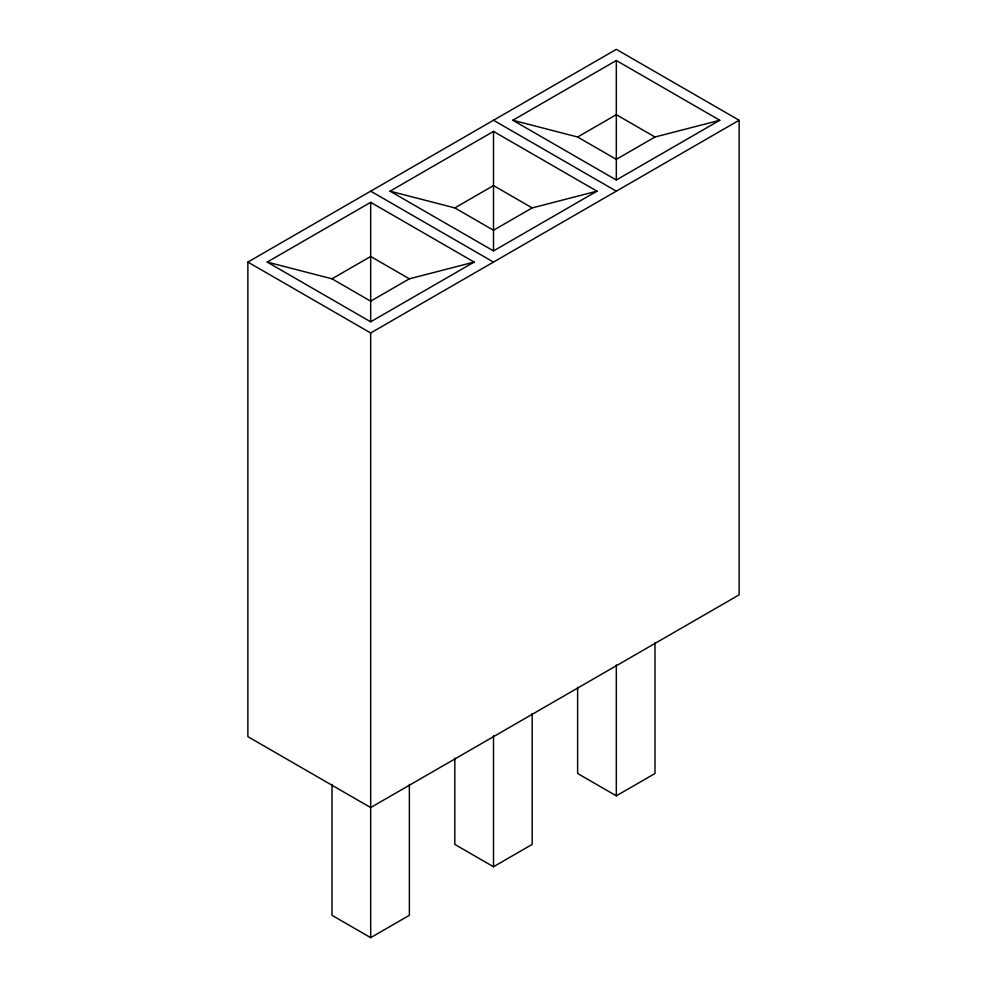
<?xml version="1.0" encoding="UTF-8"?>
<svg xmlns="http://www.w3.org/2000/svg" width="987" height="987" viewBox="0 0 987 987"><rect width="100%" height="100%" fill="white"/><g stroke="black" fill="none" stroke-linecap="round" stroke-linejoin="round"><path stroke-width="1.48" d="M247.873 262.073L616.32 49.35L739.127 120.254L739.127 594.84L370.68 807.563L247.873 736.647L247.873 262.073L370.68 332.977L739.127 120.254M267.206 262.073L370.68 202.335L474.155 262.073L370.68 321.811L267.206 262.073L332.002 278.815L370.68 301.158L409.371 278.815L474.155 262.073M390.025 191.17L493.5 131.419L596.975 191.17L493.5 250.908L390.025 191.17L454.822 207.912L493.5 230.242L532.178 207.912L596.975 191.17M512.845 120.254L616.32 60.515L719.794 120.254L616.32 179.992L512.845 120.254L577.629 137.008L616.32 159.339L654.998 137.008L719.794 120.254M332.002 278.815L370.68 256.484L409.371 278.815M454.822 207.912L493.5 185.581L532.178 207.912M577.629 137.008L616.32 114.677L654.998 137.008M332.002 784.394L332.002 915.319L370.68 937.65L409.371 915.319L409.371 784.394M454.822 758.152L454.822 844.416L493.5 866.746L532.178 844.416L532.178 713.49M577.629 687.248L577.629 773.5L616.32 795.83L654.998 773.5L654.998 642.586M493.5 120.254L616.32 191.17M370.68 191.17L493.5 262.073M616.32 60.515L616.32 179.992M616.32 664.917L616.32 795.83M493.5 131.419L493.5 250.908M493.5 735.821L493.5 866.746M370.68 202.335L370.68 321.811M370.68 332.977L370.68 937.65"/></g></svg>
